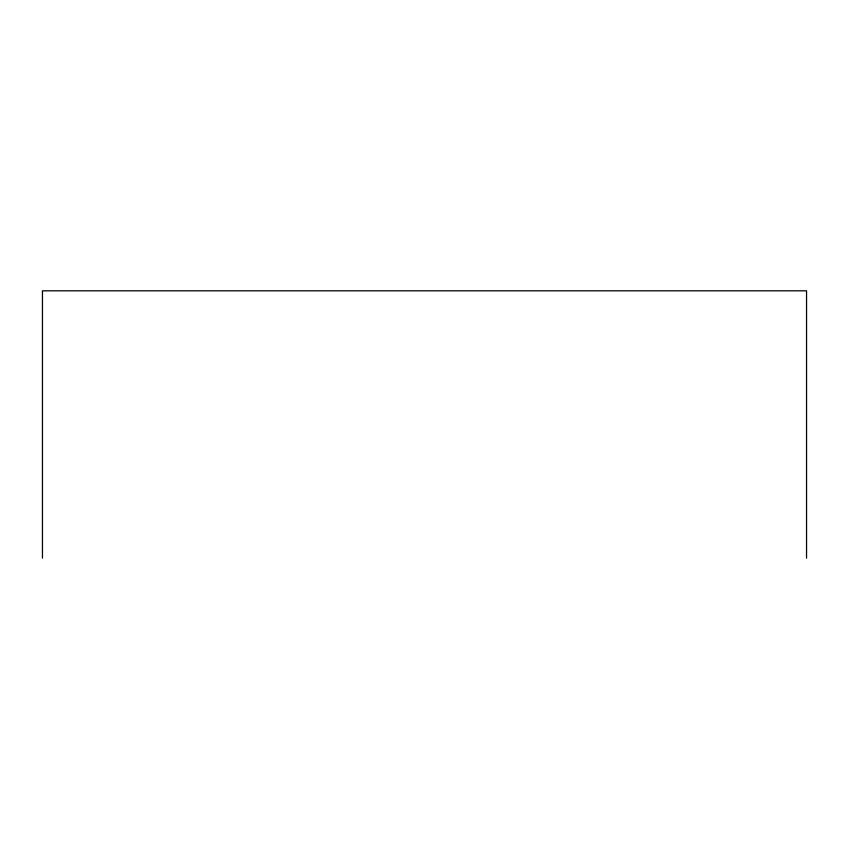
<?xml version="1.0" encoding="UTF-8"?>
<svg xmlns="http://www.w3.org/2000/svg" width="849" height="849" viewBox="0 0 849 849"><rect width="100%" height="100%" fill="white"/><g stroke="black" fill="none" stroke-linecap="round" stroke-linejoin="round"><path stroke-width="1.27" d="M806.55 558.186L806.55 290.814L42.45 290.814L42.45 558.186"/></g></svg>
